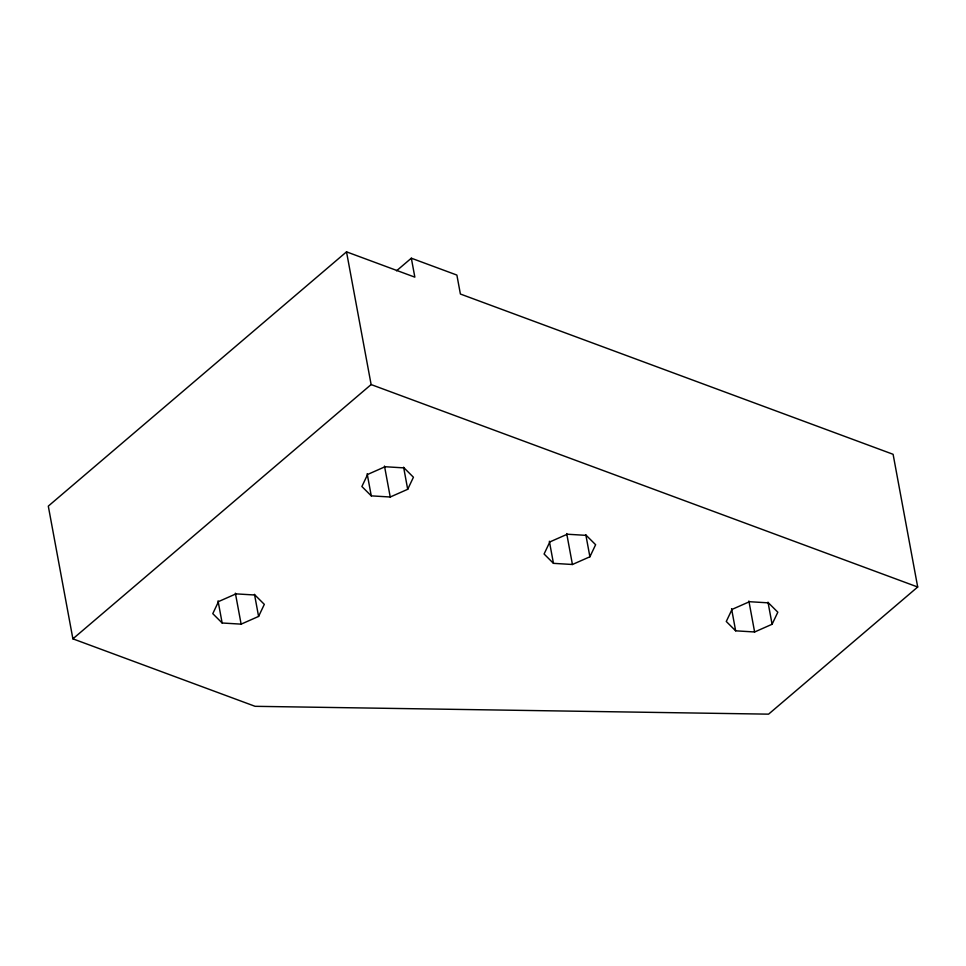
<?xml version="1.0" encoding="UTF-8"?>
<svg xmlns="http://www.w3.org/2000/svg" width="966" height="966" viewBox="0 0 966 966"><rect width="100%" height="100%" fill="white"/><g stroke="black" fill="none" stroke-linecap="round" stroke-linejoin="round"><path stroke-width="1.45" d="M258.586 616.429L264.322 604.366L254.952 595.02L235.982 593.873L218.509 601.589L212.786 613.651L222.144 622.998L241.126 624.145L258.586 616.429L254.493 594.319M407.7 489.303L413.436 477.24L404.066 467.894L385.084 466.735L367.623 474.451L361.888 486.514L371.258 495.86L390.228 497.007L407.7 489.303L403.607 467.182M589.9 556.778L595.624 544.715L586.253 535.369L567.284 534.222L549.811 541.938L544.087 554.001L553.458 563.347L572.427 564.494L589.9 556.778L585.794 534.657M772.088 624.265L777.823 612.202L768.453 602.856L749.471 601.709L732.011 609.413L726.275 621.476L735.645 630.822L754.615 631.981L772.088 624.265L767.994 602.144M411.335 258.2L414.849 277.157L346.516 251.848L48.3 506.124L72.897 638.84L255.096 706.315L768.586 714.152L917.7 587.014L893.103 454.298L460.396 294.026L456.882 275.069L411.335 258.2L396.507 270.83M72.897 638.84L371.125 384.565L346.516 251.848M371.125 384.565L917.7 587.014M748.879 601.009L754.615 631.981M731.552 608.713L735.645 630.822M566.692 533.534L572.427 564.494M549.352 541.226L553.458 563.347M384.492 466.047L390.228 497.007M367.165 473.738L371.258 495.86M235.378 593.184L241.126 624.145M218.05 600.876L222.144 622.998"/></g></svg>
